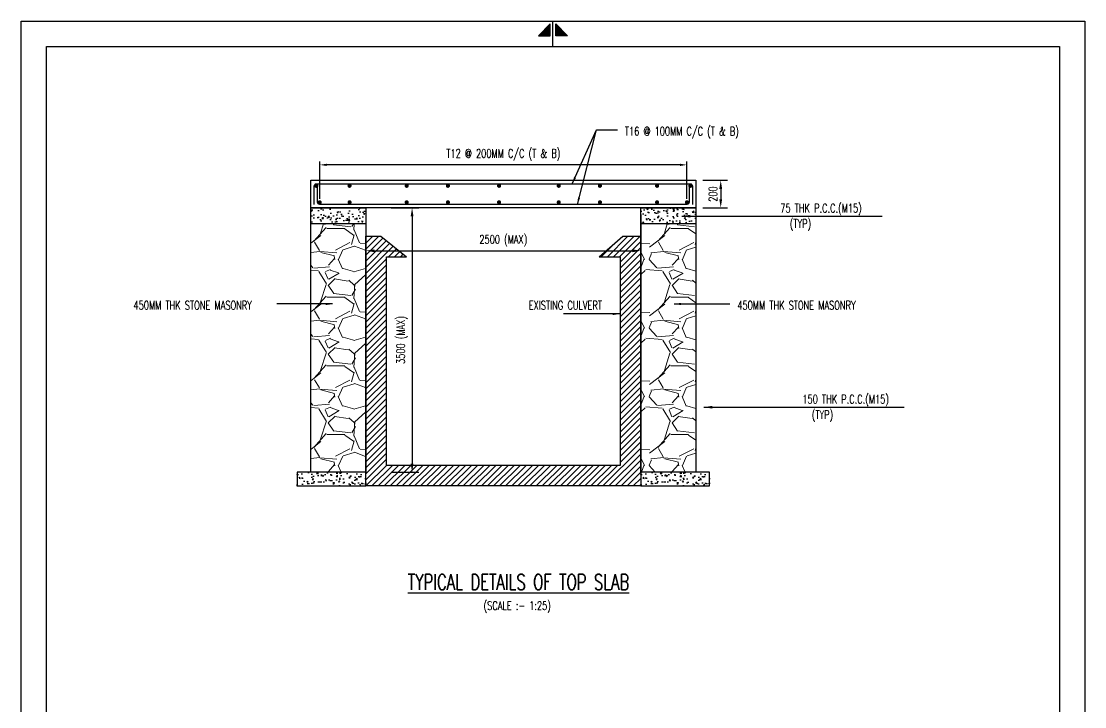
# Model space of a CAD drawing. Header units: inches. Extents: x 5687 to 236654, y -86 to 43656.
# Drawn here: x 205725 to 236654, y 23705 to 43656 of the extents above; entities that cross this region are included whole.
import ezdxf
from ezdxf.enums import TextEntityAlignment as Align

# ---------------------------------------------------------------- set-up
doc = ezdxf.new("R2010")
doc.units = ezdxf.units.IN
doc.header["$MEASUREMENT"] = 0
doc.linetypes.add('HIDDEN', pattern=[0.375, 0.25, -0.125])
doc.layers.add('hatch', color=1, linetype='Continuous', lineweight=15)
doc.layers.add('S-CONCRETE', color=4, linetype='Continuous', lineweight=25)
for name, color, linetype in [('PCC', 8, 'Continuous'), ('PNA', 8, 'Continuous'), ('REINFORCEMENT', 6, 'Continuous'), ('S-CONCRET LINE', 4, 'Continuous'), ('S-DIMANTION', 5, 'Continuous'), ('S-REINFORCEMENT', 6, 'Continuous'), ('S-TEXT', 2, 'Continuous'), ('S-TEXT-1', 4, 'Continuous'), ('S-TITLE', 6, 'Continuous'), ('TEXT', 4, 'Continuous'), ('TEXT (SHEET)', 4, 'Continuous'), ('TEXT NORMAL', 4, 'Continuous')]:
    doc.layers.add(name, color=color, linetype=linetype)
doc.styles.add('ROMANS', font='r.shx', dxfattribs={"width": 0.7})
doc.dimstyles.new('3-100', dxfattribs={"dimtxt": 250, "dimasz": 250, "dimexe": 150, "dimexo": 60, "dimgap": 75, "dimtad": 1, "dimdec": 0, "dimlfac": 0.333333, "dimzin": 0, "dimdsep": 46, "dimtxsty": 'ROMANS', "dimcen": -300, "dimclrd": 5, "dimclre": 5, "dimclrt": 4, "dimadec": 0, "dimazin": 0, "dimtfac": 1, "dimtdec": 0, "dimtix": 1, "dimtofl": 0, "dimtmove": 2, "dimatfit": 3, "dimfxl": 1, "dimtolj": 1, "dimtzin": 0, "dimarcsym": 0})
doc.dimstyles.new('DIM 100', dxfattribs={"dimscale": 100, "dimtxt": 2.5, "dimasz": 2, "dimexe": 1, "dimexo": 1, "dimgap": 1, "dimtad": 1, "dimdec": 0, "dimzin": 0, "dimdsep": 46, "dimtxsty": 'ROMANS', "dimcen": -0.1, "dimclrd": 5, "dimclre": 5, "dimclrt": 4, "dimadec": 0, "dimazin": 0, "dimtfac": 1, "dimtdec": 0, "dimtix": 1, "dimtofl": 0, "dimtmove": 0, "dimatfit": 0, "dimfxl": 1, "dimtolj": 1, "dimtzin": 0, "dimarcsym": 0})
doc.dimstyles.new('dim25', dxfattribs={"dimtxt": 250, "dimasz": 250, "dimexe": 200, "dimexo": 200, "dimgap": 100, "dimtad": 1, "dimdec": 0, "dimlfac": 0.25, "dimzin": 0, "dimdsep": 46, "dimtxsty": 'ROMANS', "dimcen": 0, "dimclrd": 5, "dimclre": 5, "dimclrt": 4, "dimadec": 0, "dimazin": 0, "dimtfac": 1, "dimtdec": 0, "dimtix": 1, "dimtofl": 0, "dimtmove": 2, "dimatfit": 3, "dimfxl": 1, "dimtolj": 1, "dimtzin": 0, "dimlwd": -1, "dimlwe": -1, "dimarcsym": 0})
pattern_1 = [(228.0128, (-3207161.27, 3950714.53), (-15999.9964643, -18000.0026832), [269.072, -26638.176]), (184.9697, (-3207341.27, 3950514.53), (24000.002103, 1999.982614), [461.736, -45711.85]), (132.5104, (-3207801.27, 3950474.53), (19999.9814367, -22000.0173477), [325.576, -32232.064]), (267.2737, (-3208581.27, 3949974.53), (1999.9920355, 40000.00059), [420.476, -41627.116]), (292.8337, (-3208601.27, 3949554.53), (-10000.0198109, 23999.9928236), [412.31, -40818.746]), (357.2737, (-3208441.27, 3949174.53), (-40000.00059, 1999.9920355), [420.476, -41627.116]), (37.6942, (-3208021.27, 3949154.53), (-26000.0146912, -19999.9808103), [556.058, -55049.698]), (72.2553, (-3207581.27, 3949494.53), (14000.0215254, 43999.9924625), [524.976, -51972.642]), (121.4296, (-3207421.27, 3949994.53), (-16000.0164684, 25999.990073), [421.9, -41768.146]), (175.2364, (-3207641.27, 3950354.53), (22000.0018926, -1999.9830653), [481.664, -23601.526]), (222.3974, (-3208121.27, 3950394.53), (-24000.01470215, -21999.984164), [622.896, -61666.75]), (138.8141, (-3206601.27, 3949954.53), (-14000.0058936, 11999.994627), [212.602, -21047.688]), (171.4692, (-3206761.27, 3950094.53), (25999.9965696, -4000.01582), [404.474, -40043.022]), (225, (-3207161.3, 3950154.5), (-2e-13, -2000.0006), [282.842, -2545.584]), (203.1986, (-3207301.27, 3950394.53), (9999.999461, 4000.00265), [152.316, -15079.23]), (291.8014, (-3207441.27, 3950334.53), (-1999.99982, 6000.000546), [215.406, -10554.924]), (30.9638, (-3207361.27, 3950134.53), (5999.996045, 4000.004967), [349.858, -11312.046]), (161.5651, (-3207061.3, 3950314.5), (4000.00087, -1999.99681), [252.982, -6071.574]), (16.3895, (-3208601.27, 3950334.53), (20000.0043968, 5999.9854196), [354.4, -35085.69]), (70.3462, (-3208261.27, 3950434.53), (-7999.9904947, -22000.0042712), [297.322, -29434.816]), (293.1986, (-3207061.27, 3950714.53), (-4000.00265, 9999.999461), [304.63, -14926.916]), (343.6105, (-3206941.27, 3950434.53), (-20000.0043968, 5999.9854196), [354.4, -35085.69]), (339.444, (-3208601.27, 3949094.53), (-10000.003689, 3999.991993), [341.76, -16746.248]), (294.7751, (-3208281.27, 3948974.53), (-9999.9843785, 22000.0068437), [286.356, -28349.286]), (66.8014, (-3207041.27, 3948714.53), (4000.00265, 9999.999461), [304.63, -14926.916]), (17.354, (-3206921.27, 3948994.53), (-26000.0040382, -7999.9890045), [335.262, -33190.848]), (69.444, (-3208021.27, 3948714.53), (-3999.991993, -10000.003689), [170.88, -16917.128]), (101.3099, (-3207161.27, 3948714.53), (-1999.995264, 8000.001504), [101.98, -10096.058]), (165.9638, (-3207181.27, 3948814.53), (6000.00109, -1999.996115), [412.31, -7833.9]), (186.009, (-3207581.27, 3948914.53), (19999.9995018, 1999.998635), [382.1, -37827.846]), (303.6901, (-3207361.3, 3949954.5), (-2000.00267, 3999.999116), [288.444, -6922.658]), (353.1572, (-3207201.27, 3949714.53), (33999.998731, -4000.0159958), [503.588, -49855.126]), (60.9454, (-3206701.27, 3949654.53), (-8000.0000544, -14000.000769), [205.912, -20385.348]), (90, (-3206601.3, 3949834.5), (-2000, 2000), [120, -1880]), (120.2564, (-3207621.27, 3948974.53), (7999.9897736, -14000.0049117), [277.848, -27507.04]), (48.0128, (-3207761.27, 3949214.53), (15999.9964643, 18000.0026832), [538.144, -26369.104]), (0, (-3207401.3, 3949614.5), (2000, 2000), [520, -1480]), (325.3048, (-3206881.27, 3949614.53), (-19999.988518, 14000.0172192), [316.228, -31306.548]), (254.0546, (-3206621.27, 3949434.53), (-1999.999779, -8000.000253), [291.204, -14269.016]), (207.646, (-3206701.27, 3949154.53), (-37999.9916144, -20000.0154263), [474.13, -46938.948]), (175.4261, (-3207121.27, 3948934.53), (-26000.0011166, 1999.9896023), [501.598, -49658.148])]
pattern_2 = [(50, (-198644.27, -248405.2), (382.53876, -33.4678), [40, -440]), (355, (-198644.27, -248405.2), (-74.0007, 401.16914), [32, -352]), (100.4514, (-198612.4, -248407.98), (308.53834, 367.7011), [33.99477, -373.94246]), (46.1842, (-198644.27, -248298.5), (569.19523, -88.2768), [60, -660]), (96.6356, (-198596.84, -248305.9), (498.4868, 519.52953), [50.99215, -560.9136]), (351.1842, (-198644.3, -248298.5), (498.4864, 519.5299), [48, -528]), (21, (-198590.94, -248325.2), (318.35043, -214.73008), [40, -440]), (326, (-198590.94, -248325.2), (129.76818, 386.7467), [32, -352]), (71.4514, (-198564.4, -248343.1), (448.11874, 172.01626), [33.99477, -373.94246]), (37.5, (-198644.27, -248405.19), (6.485256, 177.54339), [0, -347.73333, 0, -357.33333, 0, -353.33333]), (7.5, (-198644.27, -248405.19), (140.30375, 210.35291), [0, -203.73333, 0, -339.73333, 0, -134.66667]), (327.5, (-198763.2, -248405.19), (284.7053, -12.029265), [0, -133.33333, 0, -416, 0, -552]), (317.5, (-198816.54, -248405.2), (311.03262, 53.38932), [0, -173.33333, 0, -276.26667, 0, -392])]

# ---------------------------------------------------------------- blocks, each defined once
blk = doc.blocks.new('*D33')
at = {"layer": 'Defpoints', "color": 0, "transparency": 16777216}
for p in [(214405, 39476), (214405, 38387), (225085, 38387)]:
    blk.add_point(p, dxfattribs=at)
at = {"layer": 'S-REINFORCEMENT', "color": 5, "lineweight": -2, "transparency": 16777216}
for p, q in [((214405, 38487), (214405, 39576)), ((224885, 39476), (214605, 39476)), ((225085, 38487), (225085, 39576))]:
    blk.add_line(p, q, dxfattribs=at)
at = {"layer": 'S-REINFORCEMENT', "color": 5, "transparency": 16777216}
for points in [[(214605, 39509), (214605, 39443), (214405, 39476)], [(224885, 39509), (224885, 39443), (225085, 39476)]]:
    blk.add_solid(points, dxfattribs=at)
at = {"layer": 'S-REINFORCEMENT', "color": 4, "transparency": 16777216, "insert": (219745, 39767), "char_height": 250, "attachment_point": 5, "style": 'ROMANS'}
blk.add_mtext('\\A1;T12 @ 200MM C/C (T & B)', dxfattribs=at)
blk = doc.blocks.new('*D34')
at = {"layer": 'Defpoints', "color": 0, "transparency": 16777216}
for p in [(215745, 38227), (223745, 38227), (223745, 36976)]:
    blk.add_point(p, dxfattribs=at)
at = {"layer": 'S-REINFORCEMENT', "color": 5, "transparency": 16777216}
for p, q in [((215745, 38027), (215745, 36776)), ((223745, 38027), (223745, 36776)), ((215995, 36976), (223495, 36976))]:
    blk.add_line(p, q, dxfattribs=at)
for points in [[(215995, 37017), (215995, 36934), (215745, 36976)], [(223495, 37017), (223495, 36934), (223745, 36976)]]:
    blk.add_solid(points, dxfattribs=at)
at = {"layer": 'S-REINFORCEMENT', "color": 4, "transparency": 16777216, "insert": (219745, 37266), "char_height": 250, "attachment_point": 5, "style": 'ROMANS'}
blk.add_mtext('\\A1;2500 (MAX)', dxfattribs=at)
blk = doc.blocks.new('*D35')
at = {"layer": 'Defpoints', "color": 0, "transparency": 16777216}
for p in [(225345, 39027), (225345, 38227), (226067, 38227)]:
    blk.add_point(p, dxfattribs=at)
at = {"layer": 'S-REINFORCEMENT', "color": 5, "transparency": 16777216}
for p, q in [((225545, 39027), (226267, 39027)), ((226067, 38777), (226067, 38477)), ((225545, 38227), (226267, 38227))]:
    blk.add_line(p, q, dxfattribs=at)
for points in [[(226026, 38777), (226109, 38777), (226067, 39027)], [(226026, 38477), (226109, 38477), (226067, 38227)]]:
    blk.add_solid(points, dxfattribs=at)
at = {"layer": 'S-REINFORCEMENT', "color": 4, "transparency": 16777216, "insert": (225842, 38627), "char_height": 250, "attachment_point": 5, "rotation": 90, "style": 'ROMANS'}
blk.add_mtext('\\A1;200', dxfattribs=at)
blk = doc.blocks.new('*D36')
at = {"layer": 'Defpoints', "color": 0, "transparency": 16777216}
for p in [(216286, 38227), (216286, 30531), (217091, 30531)]:
    blk.add_point(p, dxfattribs=at)
at = {"layer": 'S-REINFORCEMENT', "color": 5, "transparency": 16777216}
for p, q in [((216486, 38227), (217291, 38227)), ((217091, 37977), (217091, 30781)), ((216486, 30531), (217291, 30531))]:
    blk.add_line(p, q, dxfattribs=at)
for points in [[(217049, 37977), (217132, 37977), (217091, 38227)], [(217049, 30781), (217132, 30781), (217091, 30531)]]:
    blk.add_solid(points, dxfattribs=at)
at = {"layer": 'S-REINFORCEMENT', "color": 4, "transparency": 16777216, "insert": (216800, 34379), "char_height": 250, "attachment_point": 5, "rotation": 90, "style": 'ROMANS'}
blk.add_mtext('\\A1;3500 (MAX)', dxfattribs=at)
blk = doc.blocks.new('MID')
at = {"layer": 'TEXT'}
for p, q in [((8.94, 1.07), (4.27, 5.74)), ((4.27, 5.74), (4.27, 1.07)), ((0, 0), (10, 0)), ((4.27, 1.07), (8.94, 1.07)), ((8.94, -1.07), (4.27, -5.74)), ((4.27, -1.07), (8.94, -1.07)), ((4.27, -5.74), (4.27, -1.07))]:
    blk.add_line(p, q, dxfattribs=at)
for points in [[(4.27, 5.74), (8.94, 1.07), (4.27, 1.07)], [(4.27, -5.74), (8.94, -1.07), (4.27, -1.07)]]:
    blk.add_solid(points, dxfattribs=at)
blk = doc.blocks.new('A4')
at = {"layer": 'PNA', "color": 4}
blk.add_lwpolyline([(261008, -3862), (241268, -3862), (241268, 24056), (261008, 24056)], close=True, dxfattribs=at)
at = {"layer": 'PNA', "color": 3}
blk.add_lwpolyline([(260538, -3392), (241738, -3392), (241738, 23586), (260538, 23586)], close=True, dxfattribs=at)
at = {"layer": 'TEXT (SHEET)', "color": 4, "xscale": -47, "yscale": 47, "zscale": 47, "rotation": 270}
blk.add_blockref('MID', (251138, 23586), dxfattribs=at)

msp = doc.modelspace()

# ---------------------------------------------------------------- hatches: boundary and pattern name
h = msp.add_hatch()
h.set_pattern_fill('ANSI31', color=8, scale=1000)
h.paths.add_polyline_path([(223744.7, 37401), (223221.8, 37401), (222531, 36801), (223144.7, 36801), (223144.7, 30730.9), (216344.7, 30730.9), (216344.7, 36801), (216929.8, 36801), (216185.3, 37401), (215744.7, 37401), (215744.7, 30130.9), (223744.7, 30130.9)])
h = msp.add_hatch()
h.set_pattern_fill('AR-CONC', color=8, scale=53.333333, style=0)
h.set_pattern_definition([(50, (-208648.2, -254363.63), (382.53876, -33.4678), [40, -440]), (355, (-208648.2, -254363.63), (-74.0007, 401.16914), [32, -352]), (100.4514, (-208616.33, -254366.4), (308.53834, 367.7011), [33.99477, -373.94246]), (46.1842, (-208648.2, -254256.96), (569.19523, -88.2768), [60, -660]), (96.6356, (-208600.8, -254264.3), (498.4868, 519.52953), [50.99215, -560.9136]), (351.1842, (-208648.2, -254256.96), (498.4864, 519.5299), [48, -528]), (21, (-208594.88, -254283.63), (318.35043, -214.73008), [40, -440]), (326, (-208594.88, -254283.63), (129.76818, 386.7467), [32, -352]), (71.4514, (-208568.35, -254301.52), (448.11874, 172.01626), [33.99477, -373.94246]), (37.5, (-208648.21, -254363.63), (6.485256, 177.54339), [0, -347.73333, 0, -357.33333, 0, -353.33333]), (7.5, (-208648.21, -254363.63), (140.30375, 210.35291), [0, -203.73333, 0, -339.73333, 0, -134.66667]), (327.5, (-208767.15, -254363.63), (284.7053, -12.029265), [0, -133.33333, 0, -416, 0, -552]), (317.5, (-208820.48, -254363.63), (311.03262, 53.38932), [0, -173.33333, 0, -276.26667, 0, -392])])
h.paths.add_polyline_path([(215744.7, 30530.9), (213744.7, 30530.9), (213744.7, 30130.9), (215744.7, 30130.9)])
h = msp.add_hatch()
h.set_pattern_fill('AR-CONC', color=8, scale=53.333333, style=0)
h.set_pattern_definition([(50, (-198648.2, -254363.63), (382.53876, -33.4678), [40, -440]), (355, (-198648.2, -254363.63), (-74.0007, 401.16914), [32, -352]), (100.4514, (-198616.33, -254366.4), (308.53834, 367.7011), [33.99477, -373.94246]), (46.1842, (-198648.2, -254256.96), (569.19523, -88.2768), [60, -660]), (96.6356, (-198600.8, -254264.3), (498.4868, 519.52953), [50.99215, -560.9136]), (351.1842, (-198648.2, -254256.96), (498.4864, 519.5299), [48, -528]), (21, (-198594.88, -254283.63), (318.35043, -214.73008), [40, -440]), (326, (-198594.88, -254283.63), (129.76818, 386.7467), [32, -352]), (71.4514, (-198568.35, -254301.52), (448.11874, 172.01626), [33.99477, -373.94246]), (37.5, (-198648.21, -254363.63), (6.485256, 177.54339), [0, -347.73333, 0, -357.33333, 0, -353.33333]), (7.5, (-198648.21, -254363.63), (140.30375, 210.35291), [0, -203.73333, 0, -339.73333, 0, -134.66667]), (327.5, (-198767.15, -254363.63), (284.7053, -12.029265), [0, -133.33333, 0, -416, 0, -552]), (317.5, (-198820.48, -254363.63), (311.03262, 53.38932), [0, -173.33333, 0, -276.26667, 0, -392])])
h.paths.add_polyline_path([(225744.7, 30530.9), (223744.7, 30530.9), (223744.7, 30130.9), (225744.7, 30130.9)])
at = {"layer": 'hatch'}
h = msp.add_hatch(dxfattribs=at)
h.set_pattern_fill('GRAVEL', color=8, scale=2000, style=0)
h.set_pattern_definition(pattern_1)
h.paths.add_polyline_path([(214144.7, 30530.9), (215744.7, 30530.9), (215744.7, 37755.3), (214144.7, 37755.3)])
h = msp.add_hatch(dxfattribs=at)
h.set_pattern_fill('GRAVEL', color=8, scale=2000, style=0)
h.set_pattern_definition(pattern_1)
h.paths.add_polyline_path([(223744.7, 30530.9), (225344.7, 30530.9), (225344.7, 37755.3), (223744.7, 37755.3)])
at = {"layer": 'PCC', "linetype": 'HIDDEN'}
h = msp.add_hatch(dxfattribs=at)
h.set_pattern_fill('AR-CONC', color=9, scale=53.333333, style=0)
h.set_pattern_definition(pattern_2)
h.paths.add_polyline_path([(214144.7, 38226.5), (215744.7, 38226.5), (215744.7, 37755.3), (214144.7, 37755.3)])
h = msp.add_hatch(dxfattribs=at)
h.set_pattern_fill('AR-CONC', color=9, scale=53.333333, style=0)
h.set_pattern_definition(pattern_2)
h.paths.add_polyline_path([(223744.7, 38226.5), (225344.7, 38226.5), (225344.7, 37755.3), (223744.7, 37755.3)])

# ---------------------------------------------------------------- linework, layer by layer
at = {"color": 8}
for p, q in [((216185.3, 37401, -15), (216929.8, 36801, -15)), ((222531, 36801, -15), (223221.8, 37401, -15))]:
    msp.add_line(p, q, dxfattribs=at)
at = {"color": 8, "elevation": -15}
for points in [[(223221.8, 37401), (223744.7, 37401), (223744.7, 30130.9), (215744.7, 30130.9), (215744.7, 37401), (216185.3, 37401)], [(222531, 36801), (223144.7, 36801), (223144.7, 30730.9), (216344.7, 30730.9), (216344.7, 36801), (216929.8, 36801)]]:
    msp.add_lwpolyline(points, dxfattribs=at)
for points in [[(215744.7, 30530.9), (213744.7, 30530.9), (213744.7, 30130.9), (215744.7, 30130.9)], [(225744.7, 30530.9), (223744.7, 30530.9), (223744.7, 30130.9), (225744.7, 30130.9)]]:
    msp.add_lwpolyline(points, close=True, dxfattribs=at)
at = {"layer": 'REINFORCEMENT', "color": 5, "elevation": -15}
for points in [[(214244.7, 38326.5), (214244.7, 38866.5, -0.4142136), (214304.7, 38926.5), (225184.7, 38926.5, -0.4142136), (225244.7, 38866.5), (225244.7, 38326.5)], [(225144.7, 38826.5), (225144.7, 38386.5, -0.4142136), (225084.7, 38326.5), (214404.7, 38326.5, -0.4142136), (214344.7, 38386.5), (214344.7, 38826.5)]]:
    msp.add_lwpolyline(points, format="xyb", dxfattribs=at)
at = {"layer": 'REINFORCEMENT', "const_width": 60, "elevation": -15}
for points in [[(214274.7, 38866.5, 1), (214334.7, 38866.5, 1)], [(215242.7, 38866.5, 1), (215302.7, 38866.5, 1)], [(216904.7, 38866.5, 1), (216964.7, 38866.5, 1)], [(218102.7, 38866.5, 1), (218162.7, 38866.5, 1)], [(219590.7, 38866.5, 1), (219650.7, 38866.5, 1)], [(221386.7, 38866.5, -1), (221326.7, 38866.5, -1)], [(222584.7, 38866.5, -1), (222524.7, 38866.5, -1)], [(224246.7, 38866.5, -1), (224186.7, 38866.5, -1)], [(225154.7, 38866.5, 1), (225214.7, 38866.5, 1)], [(225214.7, 38866.5, -1), (225154.7, 38866.5, -1)], [(214374.7, 38386.5, 1), (214434.7, 38386.5, 1)], [(215242.7, 38386.5, 1), (215302.7, 38386.5, 1)], [(216904.7, 38386.5, 1), (216964.7, 38386.5, 1)], [(218102.7, 38386.5, 1), (218162.7, 38386.5, 1)], [(219590.7, 38386.5, 1), (219650.7, 38386.5, 1)], [(221386.7, 38386.5, -1), (221326.7, 38386.5, -1)], [(222584.7, 38386.5, -1), (222524.7, 38386.5, -1)], [(224246.7, 38386.5, -1), (224186.7, 38386.5, -1)], [(225054.7, 38386.5, 1), (225114.7, 38386.5, 1)], [(225114.7, 38386.5, -1), (225054.7, 38386.5, -1)]]:
    msp.add_lwpolyline(points, format="xyb", close=True, dxfattribs=at)
at = {"layer": 'S-CONCRET LINE', "color": 4, "linetype": 'Continuous', "elevation": -15}
for points in [[(214144.7, 38226.5), (215744.7, 38226.5), (215744.7, 30530.9), (214144.7, 30530.9)], [(214144.7, 38226.5), (215744.7, 38226.5), (215744.7, 37755.3), (214144.7, 37755.3)], [(223744.7, 38226.5), (225344.7, 38226.5), (225344.7, 30530.9), (223744.7, 30530.9)], [(223744.7, 38226.5), (225344.7, 38226.5), (225344.7, 37755.3), (223744.7, 37755.3)]]:
    msp.add_lwpolyline(points, close=True, dxfattribs=at)
at = {"layer": 'S-CONCRETE', "color": 4, "elevation": -15}
msp.add_lwpolyline([(214144.7, 39026.5), (225344.7, 39026.5), (225344.7, 38226.5), (214144.7, 38226.5)], close=True, dxfattribs=at)

# ---------------------------------------------------------------- block references
at = {"xscale": 1.566790330043122, "yscale": 1.566790330043122, "zscale": 1.566790330043122}
msp.add_blockref('A4', (-172291.9, 5964.2), dxfattribs=at)

# ---------------------------------------------------------------- texts
at = {"layer": 'S-TEXT', "style": 'ROMANS', "width": 0.7}
msp.add_text('(SCALE :- 1:25)', height=250, dxfattribs=at).set_placement((220148.7, 26647.9, -15), align=Align.MIDDLE_CENTER)
at = {"layer": 'S-TEXT-1', "style": 'ROMANS', "width": 0.7}
for s, p in [('T16 @ 100MM C/C (T & B)', (223280.8, 40454.8, -15)), ('450MM THK STONE MASONRY', (208989.6, 35389.8, -15)), ('EXISTING CULVERT', (220482.8, 35389.8, -15)), ('450MM THK STONE MASONRY', (226549.8, 35389.8, -15))]:
    msp.add_text(s, height=250, dxfattribs=at).set_placement(p, align=Align.MIDDLE_LEFT)
at = {"layer": 'S-TITLE', "style": 'ROMANS', "width": 0.7}
msp.add_text('%%UTYPICAL DETAILS OF TOP SLAB', height=450, dxfattribs=at).set_placement((220186.9, 27335, -15), align=Align.MIDDLE_CENTER)
at = {"layer": 'TEXT NORMAL', "style": 'ROMANS', "width": 0.7}
for s, p in [('75 THK P.C.C.(M15)', (227799.3, 38092)), ('(TYP)', (228075.4, 37641)), ('150 THK P.C.C.(M15)', (228440.3, 32532.2, -15)), ('(TYP)', (228716.4, 32081.2, -15))]:
    msp.add_text(s, height=250, dxfattribs=at).set_placement(p)

# ---------------------------------------------------------------- dimensions: what is measured, and where the dimension line sits
at = {"layer": 'S-REINFORCEMENT'}
for base, p1, p2, text, dimstyle, picture, middle in [((214404.7, 39476, -15), (225084.7, 38386.5, -15), (214404.7, 38386.5, -15), 'T12 @ 200MM C/C (T & B)', 'DIM 100', '*D33', (219744.7, 39766.5, -15)), ((223744.7, 36975.5, -15), (215744.7, 38226.5, -15), (223744.7, 38226.5, -15), '2500 (MAX)', 'dim25', '*D34', (219744.7, 37266, -15))]:
    dim = msp.add_linear_dim(base=base, p1=p1, p2=p2, text=text, dimstyle=dimstyle, dxfattribs=at)
    dim.commit()
    dim.dimension.update_dxf_attribs({"geometry": picture, "text_midpoint": middle})
dim = msp.add_linear_dim(base=(226067.2, 38226.5, -15), p1=(225344.7, 39026.5, -15), p2=(225344.7, 38226.5, -15), angle=90, dimstyle='dim25', dxfattribs=at)
dim.commit()
dim.dimension.update_dxf_attribs({"geometry": '*D35', "text_midpoint": (225842.2, 38626.5, -15)})
dim = msp.add_linear_dim(base=(217090.7, 30530.9, -15), p1=(216285.7, 38226.5, -15), p2=(216285.7, 30530.9, -15), angle=90, text='3500 (MAX)', dimstyle='dim25', dxfattribs=at)
dim.commit()
dim.dimension.update_dxf_attribs({"geometry": '*D36', "text_midpoint": (216800.3, 34378.7, -15)})

# ---------------------------------------------------------------- leaders
at = {"layer": 'S-DIMANTION', "linetype": 'ByBlock', "lineweight": -2, "ltscale": 20}
for points in [[(224936.3, 37981.9), (230763.1, 37981.9)], [(225577.3, 32422.1, -15), (231404.1, 32422.1, -15)]]:
    msp.add_leader(points, dimstyle='3-100', override={"dimtad": 0}, dxfattribs=at)
at = {"layer": 'S-REINFORCEMENT'}
for points in [[(221747.7, 38926.5, -15), (222453.7, 40492, -15), (223066.2, 40492, -15)], [(221897.7, 38326.5, -15), (222453.7, 40492, -15), (223066.2, 40492, -15)], [(214780.2, 35427, -15), (213154.2, 35427, -15)], [(224709.2, 35427, -15), (226335.2, 35427, -15)], [(223123, 35136.4, -15), (221497, 35136.4, -15)]]:
    msp.add_leader(points, dimstyle='DIM 100', override={"dimgap": 1, "dimtad": 0}, dxfattribs=at)

doc.saveas('drawing.dxf')
